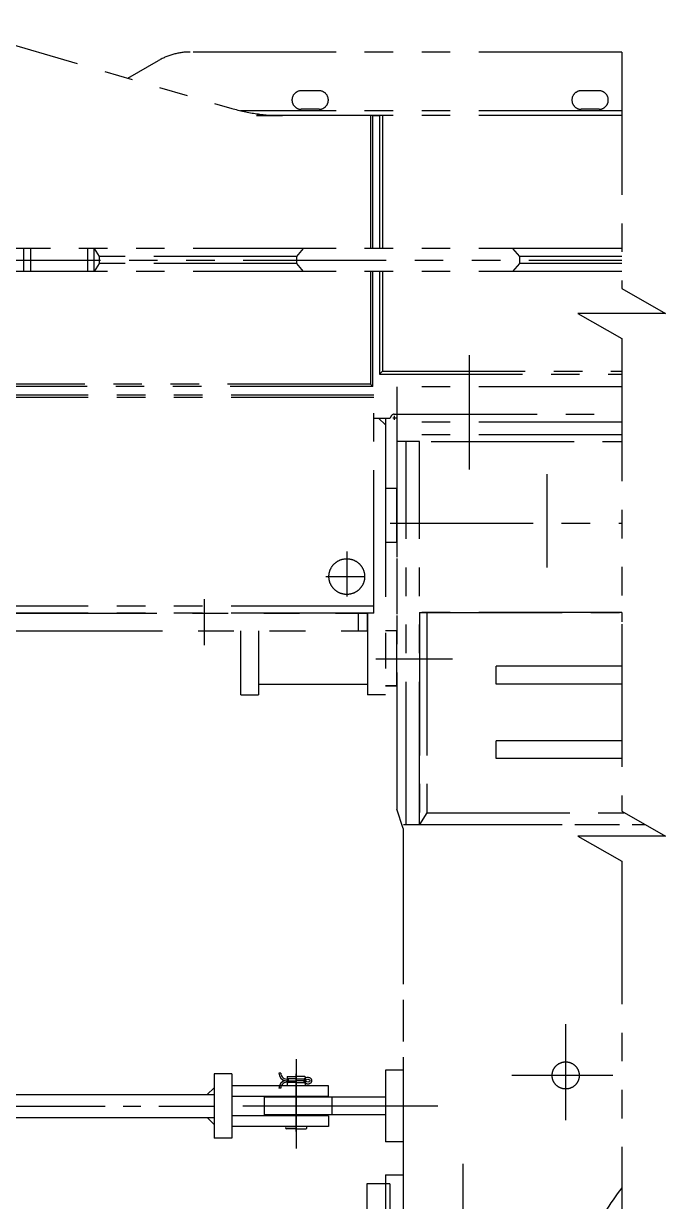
# Model space of a CAD drawing. Header units: millimetres. Extents: x 0 to 23760, y 0 to 16800.
# Drawn here: x 10535 to 12333, y 6379 to 9678 of the extents above; entities that cross this region are included whole.
import ezdxf

# ---------------------------------------------------------------- set-up
doc = ezdxf.new("R2010")
doc.units = ezdxf.units.MM
doc.header["$LTSCALE"] = 400
doc.linetypes.add('G', pattern=[2, 1.25, -0.25, 0.25, -0.25])
doc.linetypes.add('K', pattern=[2.5, 1.25, -0.25, 0.25, -0.25, 0.25, -0.25])
for name, color, linetype in [('01', 7, 'Continuous'), ('05', 4, 'G'), ('07', 6, 'K')]:
    doc.layers.add(name, color=color, linetype=linetype)

# ---------------------------------------------------------------- blocks, each defined once
blk = doc.blocks.new('wqtwqwqrwq')
for p, q in [((-6122.4, 6358.8), (-6106.4, 6374.8)), ((-6106.4, 6374.8), (-3032.4, 6374.8)), ((-5115.4, 6374.8), (-5115.4, 6370.8)), ((-3057.4, 6374.8), (-3057.4, 6324.8)), ((-3032.4, 6374.8), (-3032.4, 6324.8)), ((-6122.4, 6358.8), (-5127.4, 6358.8)), ((-6122.4, 6358.8), (-6122.4, 6324.8)), ((-6122.4, 6324.8), (-3032.4, 6324.8))]:
    blk.add_line(p, q)
blk.add_arc((-5127.4, 6370.8), 12, 270, 0)
at = {"layer": '05', "color": 4, "linetype": 'G'}
for p, q in [((-5274.4, 6442.8), (-5274.4, 6253)), ((-3489.4, 6286.4), (-3489.4, 6415))]:
    blk.add_line(p, q, dxfattribs=at)
blk = doc.blocks.new('weweerww')
for p, q in [((5741.6, 6846.6), (5970.6, 6846.6)), ((5970.6, 6796.6), (5970.6, 6846.6)), ((5196.6, 6796.6), (5970.6, 6796.6))]:
    blk.add_line(p, q)
at = {"layer": '01', "color": 7, "linetype": 'Continuous'}
blk.add_line((5195.6, 6815.6), (5214.6, 6796.6), dxfattribs=at)
blk = doc.blocks.new('EWERWE')
at = {"layer": '07', "color": 6, "linetype": 'K', "ltscale": 0.8}
for p, q in [((-13846.4, 7743), (-13846.4, 8419.2)), ((-13846.4, 7787.5), (-13846.4, 8419.2)), ((-16009.9, 8354), (-16009.9, 7145.7)), ((-15844.9, 8354), (-15844.9, 7286.6)), ((-15831.9, 8354), (-15831.9, 7331.3)), ((-15831.9, 8354), (-15831.9, 7676.1)), ((-15459.4, 8354), (-15459.4, 6123.6)), ((-15437.4, 8354), (-15437.4, 8069.1)), ((-15427.4, 4894.4), (-15427.4, 8354)), ((-15417.4, 8354), (-15417.4, 8069.1)), ((-15395.4, 8354), (-15395.4, 6123.6)), ((-15115.8, 7684), (-15115.8, 8354)), ((-15107.9, 7676.1), (-15107.9, 8354)), ((-15071.9, 8354), (-15071.9, 7724.2)), ((-14995.6, 7717.2), (-14995.6, 8354)), ((-14973.2, 8354), (-14973.2, 7724.2)), ((-14937.7, 8354), (-14937.7, 7724.2)), ((-14919.4, 7820.7), (-14919.4, 8354)), ((-14690.9, 7705.8), (-14690.9, 8354)), ((-14440.3, 7787.5), (-14440.3, 8354)), ((-14440.3, 8354), (-14440.3, 7787.5)), ((-14440.3, 8354), (-14414.3, 8354)), ((-14289.7, 8354), (-14289.7, 8002.5)), ((-14239.7, 8354), (-14239.7, 8002.5)), ((-14081.2, 8354), (-14081.2, 8002.5)), ((-14031.2, 8354), (-14031.2, 8002.5)), ((-13879.4, 7808.5), (-13879.4, 8361.4)), ((-13143.9, 8329.1), (-13143.9, 8046.2)), ((-15901.4, 8290.6), (-15901.4, 8240.6)), ((-15849.4, 8290.6), (-15849.4, 8240.6)), ((-13018.9, 8197.2), (-13287.3, 8197.2)), ((-14827.5, 8144.7), (-14566.2, 8144.7)), ((-15437.4, 8069.1), (-15459.4, 8049.6)), ((-15417.4, 8069.1), (-15437.4, 8069.1)), ((-15395.4, 8049.6), (-15417.4, 8069.1)), ((-14239.7, 8002.5), (-14289.7, 8002.5)), ((-14031.2, 8002.5), (-14081.2, 8002.5)), ((-15160.9, 7927.3), (-14841, 7927.3)), ((-12590.9, 7909.9), (-12896, 7909.9)), ((-14309.8, 7880), (-14309.8, 7665.2)), ((-13846.4, 7787.5), (-14919.4, 7787.5)), ((-14919.4, 7787.5), (-14919.4, 7724.2)), ((-14440.3, 7808.5), (-13879.4, 7808.5)), ((-14440.3, 7787.5), (-13846.4, 7787.5)), ((-13879.4, 7808.5), (-13846.4, 7787.5)), ((-15071.9, 7724.2), (-13889.7, 7724.2)), ((-14995.6, 7724.2), (-14388.9, 7724.2)), ((-14985.6, 7713), (-14985.6, 7722)), ((-13846.4, 7750.4), (-14919.4, 7750.4)), ((-14787.9, 7724.2), (-14787.9, 7692.1)), ((-14635.9, 7724.2), (-14787.9, 7724.2)), ((-14635.9, 7724.2), (-14635.9, 7692.1)), ((-14388.9, 7724.2), (-14388.9, 7692.1)), ((-14234.9, 7724.2), (-14388.9, 7724.2)), ((-14234.9, 7692.1), (-14234.9, 7724.2)), ((-14234.9, 7724.2), (-14234.9, 7692.1)), ((-13835.3, 7742.5), (-13889.7, 7724.2)), ((-12599.3, 7743), (-13846.4, 7743)), ((-13835.3, 7742.5), (-12865.4, 7742.5)), ((-12865.4, 7692.5), (-12865.4, 7742.5)), ((-14991.3, 7717.2), (-14980.3, 7717.2)), ((-14990.6, 7708.5), (-14984.9, 7705.3)), ((-14984.9, 7660.1), (-14984.9, 7705.3)), ((-12865.4, 7692.5), (-12473, 7692.5)), ((-12840, 7704.7), (-11617.5, 7704.7)), ((-12840, 7704.7), (-12840, 7640.7)), ((-15831.9, 7684), (-15459.4, 7684)), ((-15831.9, 7676.1), (-15459.4, 7676.1)), ((-15831.9, 7657.1), (-15831.9, 7676.1)), ((-15831.9, 7657.1), (-15831.9, 7403.7)), ((-15459.4, 7657.1), (-15831.9, 7657.1)), ((-15395.4, 7684), (-15115.8, 7684)), ((-15395.4, 7676.1), (-15107.9, 7676.1)), ((-15072.9, 7657.1), (-15395.4, 7657.1)), ((-15115.8, 7684), (-15107.9, 7676.1)), ((-15079.6, 7650.4), (-15072.9, 7657.1)), ((-15072.9, 7657.1), (-15072.9, 6176.1)), ((-15048.9, 7660.1), (-15048.9, 6175.6)), ((-14438.9, 7660.1), (-15048.9, 7660.1)), ((-15042.3, 7660.1), (-15042.3, 6194.6)), ((-14457.9, 7660.1), (-14457.9, 5736.1)), ((-14438.9, 7660.1), (-14438.9, 5736.1)), ((-15831.9, 7650.4), (-15459.4, 7650.4)), ((-15395.4, 7650.4), (-15079.6, 7650.4)), ((-15079.6, 7650.4), (-15079.6, 6216.1)), ((-14540.9, 7525.4), (-14540.9, 7632.3)), ((-14239.9, 7337.1), (-14239.9, 7642.1)), ((-12840, 7640.7), (-11617.5, 7640.7)), ((-14610.9, 7584.1), (-14485.5, 7584.1)), ((-15901.4, 7506.6), (-15901.4, 7456.6)), ((-15849.4, 7506.6), (-15849.4, 7456.6)), ((-15437.4, 7443.8), (-15459.4, 7462.5)), ((-15395.4, 7462.5), (-15417.4, 7443.8)), ((-15437.4, 7443.8), (-15437.4, 6891.3)), ((-15417.4, 7443.8), (-15437.4, 7443.8)), ((-15417.4, 7443.8), (-15417.4, 6891.3)), ((-15831.9, 7403.7), (-15831.9, 7331.1)), ((-15831.9, 7331.1), (-15831.9, 7381.4)), ((-14388.9, 7337.1), (-14210.9, 7337.1)), ((-14388.9, 7337.1), (-14236.9, 7337.1)), ((-14213.9, 7337.1), (-14209.9, 7337.1)), ((-14209.9, 7287.1), (-14209.9, 7337.1)), ((-16089.6, 6445.4), (-15852.1, 7261.8)), ((-14209.9, 7287.1), (-14388.9, 7287.1)), ((-15936.7, 6971.2), (-15986, 7056.7)), ((-15437.4, 6891.3), (-15459.4, 6877.6)), ((-15395.4, 6876.3), (-15459.4, 6876.3)), ((-15417.4, 6891.3), (-15437.4, 6891.3)), ((-15395.4, 6877.6), (-15417.4, 6891.3)), ((-15395.4, 6890.8), (-15395.4, 6692.8)), ((-15459.4, 6857.8), (-15395.4, 6857.8)), ((-15459.4, 6698.1), (-15395.4, 6698.1)), ((-15395.4, 6679.5), (-15459.4, 6679.5))]:
    blk.add_line(p, q, dxfattribs=at)
blk.add_lwpolyline([(-16009.9, 8354), (-15347.8, 8354), (-15277.8, 8476.5), (-15277.8, 8231.5), (-15207.8, 8354), (-13883.6, 8354), (-13813.6, 8476.5), (-13813.6, 8231.5), (-13743.6, 8354), (-12419.4, 8354), (-12349.4, 8476.5), (-12349.4, 8231.5), (-12279.4, 8354), (-10955.3, 8354), (-10885.3, 8476.5), (-10885.3, 8231.5), (-10815.3, 8354), (-9491.1, 8354)], dxfattribs=at)
for centre, radius in [((-13143.9, 8197.2), 38), ((-14540.9, 7584.1), 50)]:
    blk.add_circle(centre, radius, dxfattribs=at)
for centre, radius, start, end in [((-11617.4, 10016.5), 2057.4, 233.9067, 306.0933), ((-15875.4, 8290.6), 26, 0, 180), ((-15875.4, 8240.6), 26, 180, 0), ((-14985.6, 7717.2), 10, 180, 240), ((-15875.4, 7506.6), 26, 0, 180), ((-15875.4, 7456.6), 26, 180, 0), ((-16339.9, 7403.7), 508, 343.7762, 0), ((-15831.9, 7145.7), 178, 180, 210)]:
    blk.add_arc(centre, radius, start, end, dxfattribs=at)
at = {"layer": '07', "color": 6, "linetype": 'K', "ltscale": 0.8, "extrusion": (0, 0, -1), "zscale": -1}
for name, p, rotation in [('weweerww', (20180.4, 14488.8), 180), ('wqtwqwqrwq', (20763.7, 10674.5), 90)]:
    blk.add_blockref(name, p, dxfattribs=dict(at, rotation=rotation))
blk = doc.blocks.new('REWREWR')
at = {"layer": '01', "color": 7, "linetype": 'Continuous'}
for p, q in [((9562, 7742.5), (9562, 7692.5)), ((9562, 7742.5), (9762, 7742.5)), ((9762, 7742.5), (9762, 7692.5)), ((9562, 7692.5), (9762, 7692.5)), ((9637, 7692.5), (9637, 7352.5)), ((9687, 7692.5), (9687, 7352.5)), ((9635, 7532.5), (9605, 7532.5)), ((9689, 7532.5), (9719, 7532.5))]:
    blk.add_line(p, q, dxfattribs=at)
at = {"layer": '01', "color": 7, "linetype": 'Continuous', "ltscale": 0.5}
for p, q in [((9605, 7532.5), (9605, 7262.5)), ((9635, 7532.5), (9635, 7262.5)), ((9689, 7532.5), (9689, 7262.5)), ((9719, 7532.5), (9719, 7262.5)), ((9572, 7262.5), (9752, 7262.5)), ((9572, 7262.5), (9572, 7212.5)), ((9752, 7262.5), (9752, 7212.5)), ((9572, 7212.5), (9752, 7212.5)), ((9630, 5720.5), (9630, 7212.5)), ((9694, 5720.5), (9694, 7212.5))]:
    blk.add_line(p, q, dxfattribs=at)
at = {"layer": '01'}
for p, q in [((9637, 7542.5), (9687, 7542.5)), ((9637, 7352.5), (9687, 7352.5))]:
    blk.add_line(p, q, dxfattribs=at)
at = {"layer": '01', "ltscale": 0.8}
for p, q in [((9580.5, 7467.5), (9579, 7466.6)), ((9579, 7466.6), (9579, 7442.5)), ((9580.5, 7467.5), (9605, 7467.5)), ((9586, 7465), (9583.5, 7467.5)), ((9586, 7442.5), (9586, 7465)), ((9586, 7465), (9591, 7465)), ((9596, 7465), (9591, 7465)), ((9596, 7465), (9598.5, 7467.5)), ((9596, 7442.5), (9596, 7465)), ((9719, 7468.9), (9719, 7442.5)), ((9726, 7442.5), (9726, 7469)), ((9579, 7418.4), (9579, 7442.5)), ((9586, 7442.5), (9586, 7420)), ((9596, 7442.5), (9596, 7420)), ((9719, 7416.2), (9719, 7442.5)), ((9726, 7442.5), (9726, 7416)), ((9570, 7399.3), (9570.2, 7394.3)), ((9580.5, 7417.5), (9579, 7418.4)), ((9580.5, 7417.5), (9605, 7417.5)), ((9586, 7420), (9583.5, 7417.5)), ((9586, 7420), (9591, 7420)), ((9596, 7420), (9591, 7420)), ((9596, 7420), (9598.5, 7417.5)), ((9611.9, 7399.3), (9611.7, 7394.3))]:
    blk.add_line(p, q, dxfattribs=at)
at = {"layer": '01', "ltscale": 0.5}
for p, q in [((9630, 7193.2), (9610.7, 7212.5)), ((9694, 7193.2), (9713.3, 7212.5))]:
    blk.add_line(p, q, dxfattribs=at)
at = {"layer": '01', "ltscale": 0.8}
for centre, radius, start, end in [((9722.5, 7469), 3.5, 0.0003, 182.4626), ((9569.1, 7416.5), 17.3, 273.0616, 11.6732), ((9569.1, 7416.5), 22.3, 273.0616, 349.7254), ((9612.9, 7416.5), 22.3, 190.2746, 266.9384), ((9612.9, 7416.5), 17.3, 168.3268, 266.9384), ((9722.5, 7416.2), 3.5, 180, 357.5383)]:
    blk.add_arc(centre, radius, start, end, dxfattribs=at)
blk.add_ellipse((9591, 7474.8), major_axis=(0, -6.67), ratio=0.584936, dxfattribs=at)
blk.add_open_spline([(9595.9, 7465), (9596.2, 7465.2), (9596.5, 7465.5), (9597.4, 7466.5), (9598, 7467.4), (9598.8, 7469.1), (9599.1, 7470), (9599.6, 7471.8), (9599.8, 7472.8), (9599.9, 7475), (9599.8, 7476.4), (9599.4, 7478.8), (9599.1, 7479.8), (9598.3, 7481.6), (9597.9, 7482.4), (9596.9, 7483.7), (9596.4, 7484.2), (9595.2, 7485.2), (9594.5, 7485.6), (9593, 7486.2), (9592.4, 7486.3), (9591, 7486.5), (9590.3, 7486.5), (9589, 7486.2), (9588.3, 7486), (9587.2, 7485.4), (9586.7, 7485.1), (9585.7, 7484.4), (9585.3, 7483.9), (9584.6, 7483.1), (9584.2, 7482.6), (9583.4, 7481.2), (9582.9, 7480.1), (9582.3, 7477.9), (9582.1, 7476.8), (9582, 7474.5), (9582.1, 7473.4), (9582.4, 7471.1), (9582.7, 7470), (9583.5, 7468.2), (9583.9, 7467.4), (9584.9, 7466.1), (9585.4, 7465.5), (9586, 7465)], degree=3, knots=[0.46199, 0.46199, 0.46199, 0.46199, 0.566186, 0.566186, 0.863575, 0.863575, 1.160964, 1.160964, 1.458353, 1.458353, 1.879294, 1.879294, 2.214596, 2.214596, 2.483009, 2.483009, 2.69949, 2.69949, 2.915971, 2.915971, 3.0817, 3.0817, 3.24743, 3.24743, 3.41316, 3.41316, 3.578889, 3.578889, 3.744619, 3.744619, 3.910349, 3.910349, 4.266639, 4.266639, 4.62293, 4.62293, 4.97922, 4.97922, 5.335511, 5.335511, 5.606194, 5.606194, 5.821203, 5.821203, 5.821203, 5.821203], dxfattribs=at)
at = {"layer": '05', "color": 4, "linetype": 'G'}
for p, q in [((9662, 7839.5), (9662, 7262.6)), ((9604.2, 7442.5), (9734.3, 7442.5))]:
    blk.add_line(p, q, dxfattribs=at)
at = {"layer": '05', "color": 4, "linetype": 'G', "ltscale": 0.5}
for p, q in [((9662, 7642.8), (9662, 7262.6)), ((9531.2, 7442.5), (9794.1, 7442.5)), ((9662, 3457.5), (9662, 7212.5))]:
    blk.add_line(p, q, dxfattribs=at)
at = {"layer": '05', "ltscale": 0.8}
for p, q in [((9591, 7470.6), (9591, 7442.5)), ((9733.5, 7442.5), (9571.5, 7442.5)), ((9591, 7414.4), (9591, 7442.5))]:
    blk.add_line(p, q, dxfattribs=at)

msp = doc.modelspace()

# ---------------------------------------------------------------- block references
at = {"layer": '01', "rotation": 270}
msp.add_blockref('REWREWR', (3856.3, 16308.2), dxfattribs=at)
at = {"layer": '07', "rotation": 270}
msp.add_blockref('EWERWE', (3856.3, -6412), dxfattribs=at)

doc.saveas('drawing.dxf')
